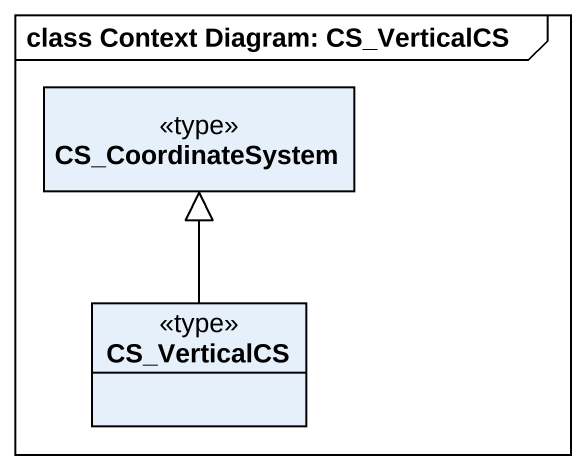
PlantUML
@startuml
mainframe class Context Diagram: CS_VerticalCS
hide circle
hide empty members
class CS_CoordinateSystem <<type>>
class CS_VerticalCS <<type>>
CS_VerticalCS -up-|> CS_CoordinateSystem
@enduml
